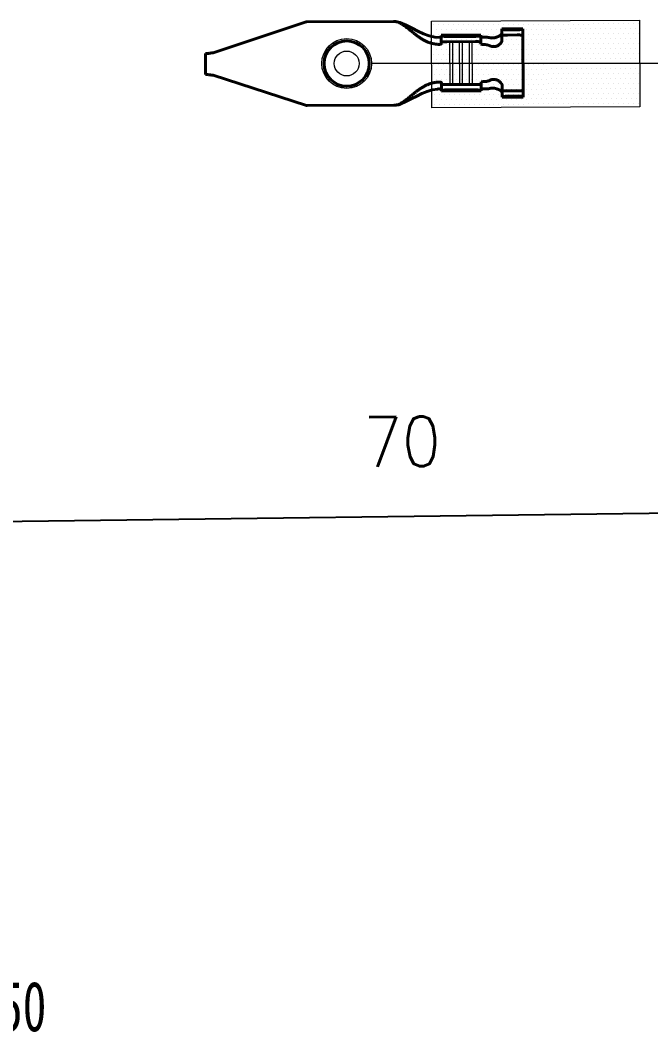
# Model space of a CAD drawing. Header units: inches. Extents: x 47316 to 59086, y 3141 to 11743.
# Drawn here: x 52891.8 to 52955, y 9667.2 to 9769.1 of the extents above; entities that cross this region are included whole.
import ezdxf

# ---------------------------------------------------------------- set-up
doc = ezdxf.new("R2010")
doc.units = ezdxf.units.IN
doc.header["$MEASUREMENT"] = 0
doc.layers.add('标注线', color=3, linetype='Continuous', lineweight=20)
doc.layers.add('轮廓线', color=7, linetype='Continuous', lineweight=40)
doc.styles.add('MtX_FangSong_GB2312', font='')
doc.styles.get("Standard").update_dxf_attribs({"font": ''})
doc.styles.get('MtX_FangSong_GB2312').set_extended_font_data('FangSong_GB2312')
doc.styles.get('Standard').set_extended_font_data('SimSun')
doc.linetypes.add('_VH_FELT_TAPE', pattern='A,0.4,-0.7,["FELT",Standard,S=0.3,R=0,X=-0.5,Y=-0.15],-0.7', length=1.8)

# ---------------------------------------------------------------- blocks, each defined once
blk = doc.blocks.new('YNDP')
at = {"layer": '标注线', "color": 0}
for p, q in [((-2.1, 7.31), (2.1, 7.31)), ((-2.1, 7.31), (-2.1, 7.03)), ((2.1, 7.31), (2.1, 7.03)), ((-2.1, 7.03), (2.1, 7.03)), ((-2.1, 6.34), (2.1, 6.34)), ((-2.1, 6.06), (-2.1, 6.34)), ((2.1, 6.06), (2.1, 6.34)), ((-2.1, 6.06), (2.1, 6.06)), ((-2.1, 5.36), (2.1, 5.36)), ((-2.1, 5.08), (-2.1, 5.36)), ((2.1, 5.08), (2.1, 5.36)), ((-2.1, 5.08), (2.1, 5.08))]:
    blk.add_line(p, q, dxfattribs=at)
at = {"layer": '轮廓线', "color": 0, "linetype": 'Continuous'}
for p, q in [((-1.05, 31.85), (1.05, 31.85)), ((-1.05, 31.85), (-1.05, 31.62)), ((1.05, 31.85), (1.05, 31.62)), ((-1.12, 31.08), (-4.19, 21.73)), ((1.12, 31.08), (4.19, 21.73)), ((-4.2, 21.67), (-4.2, 12.86)), ((4.2, 21.67), (4.2, 12.86)), ((-2.8, 4.2), (-2.8, 8.19)), ((-1.93, 8.19), (-2.79, 8.19)), ((-2.59, 8.23), (-2.59, 8.19)), ((1.93, 8.19), (2.79, 8.19)), ((2.61, 8.81), (2.59, 8.3)), ((2.8, 4.2), (2.8, 8.19)), ((-2.68, 4.76), (-2.68, 7.63)), ((-2.15, 7.63), (-2.15, 4.76)), ((2.15, 7.63), (2.15, 4.76)), ((2.68, 4.76), (2.68, 7.63)), ((-1.88, 4.2), (-2.79, 4.2)), ((1.88, 4.2), (2.79, 4.2)), ((-3.42, 2.1), (-3.42, 0)), ((-2.21, 2.1), (-3.42, 2.1)), ((2.21, 2.1), (3.42, 2.1)), ((3.42, 2.1), (3.42, 0)), ((-3.33, 1.54), (-3.33, 0.56)), ((-2.8, 0.56), (-2.8, 1.54)), ((2.8, 0.56), (2.8, 1.54)), ((3.33, 1.54), (3.33, 0.56)), ((3.42, 0), (-3.42, 0))]:
    blk.add_line(p, q, dxfattribs=at)
for points in [[(-4.1, 12.34), (-3.84, 11.76), (-3.57, 11.21), (-3.29, 10.67), (-3.04, 10.15), (-2.83, 9.63), (-2.67, 9.1), (-2.59, 8.55)], [(4.1, 12.34), (3.82, 11.71), (3.52, 11.11), (3.22, 10.53), (2.96, 9.97), (2.75, 9.39), (2.61, 8.81)], [(2.59, 8.3), (2.6, 8.23), (2.62, 8.19)]]:
    blk.add_lwpolyline(points, dxfattribs=at)
blk.add_circle((0, 17.68), 2.27, dxfattribs=at)
for centre, radius, start, end in [((-3.99, 21.67), 0.21, 161.8436, 180), ((3.99, 21.67), 0.21, 0, 18.1564), ((-2.73, 12.98), 1.47, 179.9769, 194.856), ((-2.78, 12.86), 1.42, 179.9988, 190.6859), ((-2.82, 12.86), 1.38, 190.6602, 202.0987), ((-2.83, 12.95), 1.37, 194.867, 203.4682), ((-2.88, 12.93), 1.32, 203.5201, 211.9337), ((2.88, 12.93), 1.31, 328.0524, 336.542), ((2.84, 12.95), 1.36, 336.545, 345.167), ((2.82, 12.86), 1.38, 337.9012, 349.3399), ((2.73, 12.98), 1.47, 345.1441, 0.0231), ((2.78, 12.86), 1.42, 349.3141, 0.0012)]:
    blk.add_arc(centre, radius, start, end, dxfattribs=at)
for centre, ratio, start_param, end_param in [((-2.79, 7.63), 0.19732, -4.712389, -3.141593), ((2.79, 7.63), 0.19732, -3.141593, -1.570796), ((-2.79, 4.76), 0.19732, 0, 1.570796), ((2.79, 4.76), 0.19732, -1.570796, 0), ((-3.4, 1.54), 0.133102, -4.712389, -3.141593), ((3.4, 1.54), 0.133102, -3.141593, -1.570796), ((-3.4, 0.56), 0.133102, 0, 1.570796), ((3.4, 0.56), 0.133102, -1.570796, 0)]:
    blk.add_ellipse(centre, major_axis=(0, -0.56), ratio=ratio, start_param=start_param, end_param=end_param, dxfattribs=at)
for points, knots in [([(-1.12, 31.08), (-1.12, 31.13), (-1.11, 31.23), (-1.09, 31.37), (-1.07, 31.5), (-1.06, 31.59), (-1.05, 31.62)], [0, 0, 0, 0, 0.275349, 0.54044, 0.785059, 1, 1, 1, 1]), ([(1.12, 31.08), (1.12, 31.13), (1.11, 31.23), (1.09, 31.37), (1.07, 31.5), (1.06, 31.59), (1.05, 31.62)], [0, 0, 0, 0, 0.275349, 0.54044, 0.785059, 1, 1, 1, 1]), ([(-3.99, 12.24), (-3.96, 12.18), (-3.88, 12.06), (-3.76, 11.88), (-3.63, 11.71), (-3.49, 11.53), (-3.38, 11.38), (-3.28, 11.26), (-3.18, 11.13), (-3.08, 11.01), (-2.97, 10.88), (-2.89, 10.77), (-2.81, 10.67), (-2.71, 10.53), (-2.6, 10.38), (-2.5, 10.23), (-2.42, 10.11), (-2.35, 9.98), (-2.28, 9.85), (-2.21, 9.72), (-2.13, 9.54), (-2.06, 9.35), (-2, 9.15), (-1.96, 9), (-1.93, 8.85), (-1.92, 8.75), (-1.91, 8.7)], [0, 0, 0, 0, 0.050147, 0.101268, 0.15366, 0.207551, 0.263037, 0.291397, 0.320187, 0.379163, 0.409405, 0.44019, 0.471533, 0.503437, 0.568955, 0.6026, 0.636828, 0.671601, 0.70688, 0.742606, 0.778723, 0.851854, 0.888752, 0.925778, 0.962868, 1, 1, 1, 1]), ([(3.99, 12.24), (3.96, 12.18), (3.88, 12.06), (3.76, 11.88), (3.63, 11.71), (3.49, 11.53), (3.38, 11.38), (3.28, 11.26), (3.18, 11.13), (3.08, 11.01), (2.97, 10.88), (2.89, 10.77), (2.81, 10.67), (2.71, 10.53), (2.6, 10.38), (2.5, 10.23), (2.42, 10.11), (2.35, 9.98), (2.28, 9.85), (2.21, 9.72), (2.13, 9.54), (2.06, 9.35), (2, 9.15), (1.96, 9), (1.93, 8.85), (1.92, 8.75), (1.91, 8.7)], [0, 0, 0, 0, 0.050147, 0.101268, 0.15366, 0.207551, 0.263037, 0.291397, 0.320187, 0.379163, 0.409405, 0.44019, 0.471533, 0.503437, 0.568955, 0.6026, 0.636828, 0.671601, 0.70688, 0.742606, 0.778723, 0.851854, 0.888752, 0.925778, 0.962868, 1, 1, 1, 1]), ([(-2.59, 8.23), (-2.59, 8.23), (-2.59, 8.25), (-2.59, 8.28), (-2.59, 8.31), (-2.59, 8.35), (-2.58, 8.39), (-2.58, 8.46), (-2.58, 8.51), (-2.59, 8.55)], [0, 0, 0, 0, 0.070978, 0.159185, 0.264069, 0.384693, 0.519957, 0.668708, 1, 1, 1, 1]), ([(-2.58, 8.19), (-2.58, 8.19), (-2.58, 8.19), (-2.58, 8.19), (-2.59, 8.2), (-2.59, 8.2), (-2.59, 8.2), (-2.59, 8.21), (-2.59, 8.22), (-2.59, 8.22), (-2.59, 8.23)], [0, 0, 0, 0, 0.063583, 0.13143, 0.214486, 0.319093, 0.448523, 0.604543, 0.788198, 1, 1, 1, 1]), ([(-2.11, 8.19), (-2.11, 8.19), (-2.11, 8.19), (-2.11, 8.19), (-2.12, 8.18), (-2.12, 8.18), (-2.12, 8.17), (-2.12, 8.17), (-2.13, 8.16), (-2.13, 8.14), (-2.13, 8.12), (-2.14, 8.09), (-2.14, 8.06), (-2.14, 8.01), (-2.15, 7.94), (-2.15, 7.84), (-2.15, 7.74), (-2.15, 7.67), (-2.15, 7.63)], [0, 0, 0, 0, 0.004027, 0.009289, 0.016377, 0.025518, 0.036801, 0.050263, 0.065914, 0.083752, 0.125893, 0.176287, 0.234438, 0.299837, 0.450022, 0.621303, 0.807366, 1, 1, 1, 1]), ([(-1.89, 8.33), (-1.89, 8.32), (-1.9, 8.3), (-1.9, 8.27), (-1.9, 8.25), (-1.91, 8.23), (-1.91, 8.22), (-1.91, 8.21), (-1.92, 8.2), (-1.92, 8.2), (-1.92, 8.2), (-1.92, 8.19), (-1.92, 8.19), (-1.93, 8.19), (-1.93, 8.19)], [0, 0, 0, 0, 0.218442, 0.41158, 0.578176, 0.717068, 0.77583, 0.827442, 0.871971, 0.909537, 0.940372, 0.964928, 0.984146, 1, 1, 1, 1]), ([(-1.91, 8.7), (-1.91, 8.66), (-1.9, 8.6), (-1.89, 8.5), (-1.89, 8.42), (-1.89, 8.37), (-1.89, 8.34), (-1.89, 8.33)], [0, 0, 0, 0, 0.28921, 0.557756, 0.797041, 0.903477, 1, 1, 1, 1]), ([(1.89, 8.33), (1.89, 8.34), (1.89, 8.37), (1.89, 8.42), (1.89, 8.5), (1.9, 8.6), (1.91, 8.66), (1.91, 8.7)], [0, 0, 0, 0, 0.09654, 0.20301, 0.442326, 0.710821, 1, 1, 1, 1]), ([(1.93, 8.19), (1.93, 8.19), (1.92, 8.19), (1.92, 8.19), (1.92, 8.2), (1.92, 8.2), (1.92, 8.2), (1.91, 8.21), (1.91, 8.22), (1.91, 8.23), (1.9, 8.25), (1.9, 8.27), (1.9, 8.3), (1.89, 8.32), (1.89, 8.33)], [0, 0, 0, 0, 0.015854, 0.035072, 0.059628, 0.090464, 0.128031, 0.17256, 0.224172, 0.282933, 0.421824, 0.58842, 0.781558, 1, 1, 1, 1]), ([(2.15, 7.63), (2.15, 7.67), (2.15, 7.74), (2.15, 7.84), (2.15, 7.94), (2.14, 8.01), (2.14, 8.06), (2.14, 8.09), (2.13, 8.12), (2.13, 8.14), (2.13, 8.16), (2.12, 8.17), (2.12, 8.17), (2.12, 8.18), (2.12, 8.18), (2.11, 8.19), (2.11, 8.19), (2.11, 8.19), (2.11, 8.19)], [0, 0, 0, 0, 0.192634, 0.378697, 0.549978, 0.700163, 0.765562, 0.823713, 0.874107, 0.916248, 0.934086, 0.949737, 0.963199, 0.974482, 0.983623, 0.990711, 0.995973, 1, 1, 1, 1]), ([(-2.56, 3.36), (-2.57, 3.43), (-2.58, 3.53), (-2.58, 3.66), (-2.58, 3.77), (-2.58, 3.87), (-2.58, 3.98), (-2.58, 4.09), (-2.58, 4.16), (-2.58, 4.2)], [0, 0, 0, 0, 0.240029, 0.362533, 0.486637, 0.612415, 0.739889, 0.869056, 1, 1, 1, 1]), ([(-2.15, 4.76), (-2.15, 4.72), (-2.15, 4.65), (-2.15, 4.55), (-2.15, 4.45), (-2.14, 4.38), (-2.14, 4.33), (-2.14, 4.3), (-2.13, 4.27), (-2.13, 4.25), (-2.13, 4.23), (-2.12, 4.22), (-2.12, 4.22), (-2.12, 4.21), (-2.12, 4.21), (-2.11, 4.2), (-2.11, 4.2), (-2.11, 4.2), (-2.11, 4.2)], [0, 0, 0, 0, 0.192634, 0.378697, 0.549978, 0.700163, 0.765562, 0.823713, 0.874107, 0.916248, 0.934086, 0.949737, 0.963199, 0.974482, 0.983623, 0.990711, 0.995973, 1, 1, 1, 1]), ([(-1.88, 4.2), (-1.88, 4.13), (-1.87, 4.02), (-1.86, 3.87), (-1.85, 3.73), (-1.83, 3.59), (-1.79, 3.46), (-1.77, 3.39), (-1.75, 3.36)], [0, 0, 0, 0, 0.260021, 0.387215, 0.512609, 0.758429, 0.879572, 1, 1, 1, 1]), ([(1.75, 3.36), (1.77, 3.39), (1.79, 3.46), (1.83, 3.59), (1.85, 3.73), (1.86, 3.87), (1.87, 4.02), (1.88, 4.13), (1.88, 4.2)], [0, 0, 0, 0, 0.120428, 0.241571, 0.48739, 0.612785, 0.739979, 1, 1, 1, 1]), ([(2.11, 4.2), (2.11, 4.2), (2.11, 4.2), (2.11, 4.2), (2.12, 4.21), (2.12, 4.21), (2.12, 4.22), (2.12, 4.22), (2.13, 4.23), (2.13, 4.25), (2.13, 4.27), (2.14, 4.3), (2.14, 4.33), (2.14, 4.38), (2.15, 4.45), (2.15, 4.55), (2.15, 4.65), (2.15, 4.72), (2.15, 4.76)], [0, 0, 0, 0, 0.004027, 0.009289, 0.016377, 0.025518, 0.036801, 0.050263, 0.065914, 0.083752, 0.125893, 0.176287, 0.234438, 0.299837, 0.450022, 0.621303, 0.807366, 1, 1, 1, 1]), ([(2.58, 4.2), (2.58, 4.16), (2.58, 4.09), (2.58, 3.98), (2.58, 3.87), (2.58, 3.77), (2.58, 3.66), (2.58, 3.53), (2.57, 3.43), (2.56, 3.36)], [0, 0, 0, 0, 0.130944, 0.260111, 0.387585, 0.513363, 0.637467, 0.759971, 1, 1, 1, 1]), ([(-2.89, 2.13), (-2.87, 2.14), (-2.85, 2.17), (-2.8, 2.21), (-2.76, 2.26), (-2.72, 2.33), (-2.68, 2.4), (-2.64, 2.48), (-2.61, 2.56), (-2.56, 2.69), (-2.53, 2.85), (-2.51, 3.01), (-2.51, 3.13), (-2.52, 3.22), (-2.54, 3.29), (-2.55, 3.34), (-2.56, 3.36)], [0, 0, 0, 0, 0.038866, 0.08397, 0.135113, 0.191855, 0.253649, 0.319879, 0.389842, 0.462725, 0.612921, 0.759984, 0.828629, 0.892177, 0.949572, 1, 1, 1, 1]), ([(-1.75, 3.36), (-1.74, 3.34), (-1.71, 3.28), (-1.68, 3.19), (-1.65, 3.09), (-1.64, 3), (-1.64, 2.93), (-1.64, 2.87), (-1.65, 2.81), (-1.66, 2.73), (-1.69, 2.64), (-1.73, 2.53), (-1.79, 2.44), (-1.85, 2.36), (-1.91, 2.28), (-1.98, 2.22), (-2.03, 2.18), (-2.07, 2.15), (-2.1, 2.13), (-2.13, 2.12), (-2.17, 2.1), (-2.2, 2.1), (-2.21, 2.1)], [0, 0, 0, 0, 0.055022, 0.116995, 0.185083, 0.258201, 0.296181, 0.334778, 0.373698, 0.412652, 0.489659, 0.564292, 0.635623, 0.703071, 0.76613, 0.824277, 0.876958, 0.901113, 0.923761, 0.944907, 0.964596, 1, 1, 1, 1]), ([(2.21, 2.1), (2.2, 2.1), (2.17, 2.1), (2.13, 2.12), (2.1, 2.13), (2.07, 2.15), (2.03, 2.18), (1.98, 2.22), (1.91, 2.28), (1.85, 2.36), (1.79, 2.44), (1.73, 2.53), (1.69, 2.64), (1.65, 2.75), (1.64, 2.87), (1.64, 2.98), (1.65, 3.09), (1.68, 3.19), (1.71, 3.28), (1.74, 3.34), (1.75, 3.36)], [0, 0, 0, 0, 0.035416, 0.055113, 0.076262, 0.09891, 0.123064, 0.175742, 0.233887, 0.296955, 0.364416, 0.435763, 0.510406, 0.587414, 0.665244, 0.741782, 0.814902, 0.882994, 0.944969, 1, 1, 1, 1]), ([(2.56, 3.36), (2.55, 3.34), (2.54, 3.3), (2.53, 3.23), (2.52, 3.16), (2.51, 3.05), (2.52, 2.9), (2.55, 2.73), (2.6, 2.59), (2.64, 2.48), (2.68, 2.41), (2.71, 2.34), (2.75, 2.28), (2.79, 2.23), (2.81, 2.2), (2.83, 2.19)], [0, 0, 0, 0, 0.048288, 0.102718, 0.16266, 0.227338, 0.366788, 0.511961, 0.653827, 0.721303, 0.78555, 0.846014, 0.902199, 0.953655, 1, 1, 1, 1]), ([(-2.97, 2.1), (-2.96, 2.1), (-2.95, 2.1), (-2.93, 2.11), (-2.91, 2.12), (-2.9, 2.13), (-2.89, 2.13)], [0, 0, 0, 0, 0.217658, 0.453857, 0.713604, 1, 1, 1, 1]), ([(-2.74, 2.1), (-2.74, 2.1), (-2.74, 2.1), (-2.75, 2.1), (-2.75, 2.09), (-2.75, 2.09), (-2.76, 2.08), (-2.76, 2.08), (-2.76, 2.07), (-2.77, 2.05), (-2.77, 2.03), (-2.78, 2), (-2.78, 1.97), (-2.79, 1.93), (-2.79, 1.89), (-2.8, 1.83), (-2.8, 1.75), (-2.8, 1.65), (-2.8, 1.58), (-2.8, 1.54)], [0, 0, 0, 0, 0.005642, 0.012205, 0.020275, 0.030156, 0.042002, 0.05589, 0.071859, 0.089925, 0.132301, 0.1827, 0.240671, 0.305736, 0.377363, 0.454882, 0.624746, 0.809143, 1, 1, 1, 1]), ([(2.8, 1.54), (2.8, 1.58), (2.8, 1.65), (2.8, 1.75), (2.8, 1.83), (2.79, 1.89), (2.79, 1.93), (2.78, 1.97), (2.78, 2), (2.77, 2.03), (2.77, 2.05), (2.76, 2.07), (2.76, 2.08), (2.76, 2.08), (2.75, 2.09), (2.75, 2.09), (2.75, 2.1), (2.74, 2.1), (2.74, 2.1), (2.74, 2.1)], [0, 0, 0, 0, 0.190857, 0.375254, 0.545118, 0.622637, 0.694264, 0.759329, 0.8173, 0.867699, 0.910075, 0.928141, 0.94411, 0.957998, 0.969844, 0.979725, 0.987795, 0.994358, 1, 1, 1, 1]), ([(2.83, 2.19), (2.84, 2.17), (2.86, 2.15), (2.89, 2.13), (2.9, 2.12)], [0, 0, 0, 0, 0.537008, 1, 1, 1, 1]), ([(2.9, 2.12), (2.91, 2.12), (2.92, 2.11), (2.94, 2.1), (2.96, 2.1), (2.97, 2.1)], [0, 0, 0, 0, 0.280397, 0.659814, 1, 1, 1, 1]), ([(-2.8, 0.56), (-2.8, 0.52), (-2.8, 0.45), (-2.8, 0.35), (-2.8, 0.27), (-2.79, 0.21), (-2.79, 0.17), (-2.78, 0.13), (-2.78, 0.1), (-2.77, 0.07), (-2.77, 0.05), (-2.76, 0.03), (-2.76, 0.02), (-2.76, 0.02), (-2.75, 0.01), (-2.75, 0.01), (-2.75, 0), (-2.74, 0), (-2.74, 0), (-2.74, 0)], [0, 0, 0, 0, 0.190857, 0.375254, 0.545118, 0.622637, 0.694264, 0.759329, 0.8173, 0.867699, 0.910075, 0.928141, 0.94411, 0.957998, 0.969844, 0.979725, 0.987795, 0.994358, 1, 1, 1, 1]), ([(2.74, 0), (2.74, 0), (2.74, 0), (2.75, 0), (2.75, 0.01), (2.75, 0.01), (2.76, 0.02), (2.76, 0.02), (2.76, 0.03), (2.77, 0.05), (2.77, 0.07), (2.78, 0.1), (2.78, 0.13), (2.79, 0.17), (2.79, 0.21), (2.8, 0.27), (2.8, 0.35), (2.8, 0.45), (2.8, 0.52), (2.8, 0.56)], [0, 0, 0, 0, 0.005642, 0.012205, 0.020275, 0.030156, 0.042002, 0.05589, 0.071859, 0.089925, 0.132301, 0.1827, 0.240671, 0.305736, 0.377363, 0.454882, 0.624746, 0.809143, 1, 1, 1, 1])]:
    blk.add_open_spline(points, degree=3, knots=knots, dxfattribs=at)

msp = doc.modelspace()

# ---------------------------------------------------------------- linework, layer by layer
at = {"color": 0, "lineweight": 15}
for p, q in [((52933.04, 9769.03), (52953.89, 9769.13)), ((52933.08, 9760.34), (52933.04, 9769.03)), ((52933.26, 9768.69), (52933.26, 9768.69)), ((52933.76, 9768.69), (52933.76, 9768.69)), ((52934.26, 9768.7), (52934.26, 9768.7)), ((52934.76, 9768.7), (52934.76, 9768.7)), ((52935.26, 9768.7), (52935.26, 9768.7)), ((52935.76, 9768.7), (52935.76, 9768.7)), ((52936.26, 9768.7), (52936.26, 9768.7)), ((52936.76, 9768.71), (52936.76, 9768.71)), ((52937.26, 9768.71), (52937.26, 9768.71)), ((52937.76, 9768.71), (52937.76, 9768.71)), ((52938.26, 9768.71), (52938.26, 9768.71)), ((52938.76, 9768.72), (52938.76, 9768.72)), ((52939.26, 9768.72), (52939.26, 9768.72)), ((52939.76, 9768.72), (52939.76, 9768.72)), ((52940.26, 9768.72), (52940.26, 9768.72)), ((52940.76, 9768.73), (52940.76, 9768.73)), ((52941.26, 9768.73), (52941.26, 9768.73)), ((52941.76, 9768.73), (52941.76, 9768.73)), ((52942.26, 9768.73), (52942.26, 9768.73)), ((52942.76, 9768.74), (52942.76, 9768.74)), ((52943.26, 9768.74), (52943.26, 9768.74)), ((52943.76, 9768.74), (52943.76, 9768.74)), ((52944.26, 9768.74), (52944.26, 9768.74)), ((52944.76, 9768.75), (52944.76, 9768.75)), ((52945.26, 9768.75), (52945.26, 9768.75)), ((52945.76, 9768.75), (52945.76, 9768.75)), ((52946.26, 9768.75), (52946.26, 9768.75)), ((52946.76, 9768.76), (52946.76, 9768.76)), ((52947.26, 9768.76), (52947.26, 9768.76)), ((52947.76, 9768.76), (52947.76, 9768.76)), ((52948.26, 9768.76), (52948.26, 9768.76)), ((52948.76, 9768.76), (52948.76, 9768.76)), ((52949.26, 9768.77), (52949.26, 9768.77)), ((52949.76, 9768.77), (52949.76, 9768.77)), ((52950.26, 9768.77), (52950.26, 9768.77)), ((52950.76, 9768.77), (52950.76, 9768.77)), ((52951.26, 9768.78), (52951.26, 9768.78)), ((52951.76, 9768.78), (52951.76, 9768.78)), ((52952.26, 9768.78), (52952.26, 9768.78)), ((52952.76, 9768.78), (52952.76, 9768.78)), ((52953.26, 9768.79), (52953.26, 9768.79)), ((52953.76, 9768.79), (52953.76, 9768.79)), ((52953.89, 9769.13), (52953.93, 9760.44)), ((52933.27, 9767.69), (52933.27, 9767.69)), ((52933.52, 9768.19), (52933.52, 9768.19)), ((52933.77, 9767.69), (52933.77, 9767.69)), ((52934.02, 9768.19), (52934.02, 9768.19)), ((52934.27, 9767.7), (52934.27, 9767.7)), ((52934.52, 9768.2), (52934.52, 9768.2)), ((52934.77, 9767.7), (52934.77, 9767.7)), ((52935.02, 9768.2), (52935.02, 9768.2)), ((52935.27, 9767.7), (52935.27, 9767.7)), ((52935.52, 9768.2), (52935.52, 9768.2)), ((52935.77, 9767.7), (52935.77, 9767.7)), ((52936.02, 9768.2), (52936.02, 9768.2)), ((52936.27, 9767.7), (52936.27, 9767.7)), ((52936.52, 9768.21), (52936.52, 9768.21)), ((52936.77, 9767.71), (52936.77, 9767.71)), ((52937.02, 9768.21), (52937.02, 9768.21)), ((52937.27, 9767.71), (52937.27, 9767.71)), ((52937.52, 9768.21), (52937.52, 9768.21)), ((52937.77, 9767.71), (52937.77, 9767.71)), ((52938.02, 9768.21), (52938.02, 9768.21)), ((52938.27, 9767.71), (52938.27, 9767.71)), ((52938.52, 9768.22), (52938.52, 9768.22)), ((52938.77, 9767.72), (52938.77, 9767.72)), ((52939.02, 9768.22), (52939.02, 9768.22)), ((52939.27, 9767.72), (52939.27, 9767.72)), ((52939.52, 9768.22), (52939.52, 9768.22)), ((52939.77, 9767.72), (52939.77, 9767.72)), ((52940.02, 9768.22), (52940.02, 9768.22)), ((52940.27, 9767.72), (52940.27, 9767.72)), ((52940.52, 9768.23), (52940.52, 9768.23)), ((52940.77, 9767.73), (52940.77, 9767.73)), ((52941.02, 9768.23), (52941.02, 9768.23)), ((52941.27, 9767.73), (52941.27, 9767.73)), ((52941.52, 9768.23), (52941.52, 9768.23)), ((52941.77, 9767.73), (52941.77, 9767.73)), ((52942.02, 9768.23), (52942.02, 9768.23)), ((52942.27, 9767.73), (52942.27, 9767.73)), ((52942.52, 9768.23), (52942.52, 9768.23)), ((52942.77, 9767.74), (52942.77, 9767.74)), ((52943.02, 9768.24), (52943.02, 9768.24)), ((52943.27, 9767.74), (52943.27, 9767.74)), ((52943.52, 9768.24), (52943.52, 9768.24)), ((52943.77, 9767.74), (52943.77, 9767.74)), ((52944.02, 9768.24), (52944.02, 9768.24)), ((52944.27, 9767.74), (52944.27, 9767.74)), ((52944.52, 9768.24), (52944.52, 9768.24)), ((52944.77, 9767.75), (52944.77, 9767.75)), ((52945.02, 9768.25), (52945.02, 9768.25)), ((52945.27, 9767.75), (52945.27, 9767.75)), ((52945.52, 9768.25), (52945.52, 9768.25)), ((52945.77, 9767.75), (52945.77, 9767.75)), ((52946.02, 9768.25), (52946.02, 9768.25)), ((52946.27, 9767.75), (52946.27, 9767.75)), ((52946.52, 9768.25), (52946.52, 9768.25)), ((52946.77, 9767.76), (52946.77, 9767.76)), ((52947.02, 9768.26), (52947.02, 9768.26)), ((52947.27, 9767.76), (52947.27, 9767.76)), ((52947.52, 9768.26), (52947.52, 9768.26)), ((52947.77, 9767.76), (52947.77, 9767.76)), ((52948.02, 9768.26), (52948.02, 9768.26)), ((52948.27, 9767.76), (52948.27, 9767.76)), ((52948.52, 9768.26), (52948.52, 9768.26)), ((52948.77, 9767.76), (52948.77, 9767.76)), ((52949.02, 9768.27), (52949.02, 9768.27)), ((52949.27, 9767.77), (52949.27, 9767.77)), ((52949.52, 9768.27), (52949.52, 9768.27)), ((52949.77, 9767.77), (52949.77, 9767.77)), ((52950.02, 9768.27), (52950.02, 9768.27)), ((52950.27, 9767.77), (52950.27, 9767.77)), ((52950.52, 9768.27), (52950.52, 9768.27)), ((52950.77, 9767.77), (52950.77, 9767.77)), ((52951.02, 9768.28), (52951.02, 9768.28)), ((52951.27, 9767.78), (52951.27, 9767.78)), ((52951.52, 9768.28), (52951.52, 9768.28)), ((52951.77, 9767.78), (52951.77, 9767.78)), ((52952.02, 9768.28), (52952.02, 9768.28)), ((52952.27, 9767.78), (52952.27, 9767.78)), ((52952.52, 9768.28), (52952.52, 9768.28)), ((52952.77, 9767.78), (52952.77, 9767.78)), ((52953.02, 9768.28), (52953.02, 9768.28)), ((52953.27, 9767.79), (52953.27, 9767.79)), ((52953.52, 9768.29), (52953.52, 9768.29)), ((52953.77, 9767.79), (52953.77, 9767.79)), ((52933.27, 9766.69), (52933.27, 9766.69)), ((52933.52, 9767.19), (52933.52, 9767.19)), ((52933.77, 9766.69), (52933.77, 9766.69)), ((52934.02, 9767.19), (52934.02, 9767.19)), ((52934.27, 9766.7), (52934.27, 9766.7)), ((52934.52, 9767.2), (52934.52, 9767.2)), ((52934.77, 9766.7), (52934.77, 9766.7)), ((52935.02, 9767.2), (52935.02, 9767.2)), ((52935.27, 9766.7), (52935.27, 9766.7)), ((52935.52, 9767.2), (52935.52, 9767.2)), ((52935.77, 9766.7), (52935.77, 9766.7)), ((52936.02, 9767.2), (52936.02, 9767.2)), ((52936.27, 9766.7), (52936.27, 9766.7)), ((52936.52, 9767.21), (52936.52, 9767.21)), ((52936.77, 9766.71), (52936.77, 9766.71)), ((52937.02, 9767.21), (52937.02, 9767.21)), ((52937.27, 9766.71), (52937.27, 9766.71)), ((52937.52, 9767.21), (52937.52, 9767.21)), ((52937.77, 9766.71), (52937.77, 9766.71)), ((52938.02, 9767.21), (52938.02, 9767.21)), ((52938.27, 9766.71), (52938.27, 9766.71)), ((52938.52, 9767.22), (52938.52, 9767.22)), ((52938.77, 9766.72), (52938.77, 9766.72)), ((52939.02, 9767.22), (52939.02, 9767.22)), ((52939.27, 9766.72), (52939.27, 9766.72)), ((52939.52, 9767.22), (52939.52, 9767.22)), ((52939.77, 9766.72), (52939.77, 9766.72)), ((52940.02, 9767.22), (52940.02, 9767.22)), ((52940.27, 9766.72), (52940.27, 9766.72)), ((52940.52, 9767.23), (52940.52, 9767.23)), ((52940.77, 9766.73), (52940.77, 9766.73)), ((52941.02, 9767.23), (52941.02, 9767.23)), ((52941.27, 9766.73), (52941.27, 9766.73)), ((52941.52, 9767.23), (52941.52, 9767.23)), ((52941.77, 9766.73), (52941.77, 9766.73)), ((52942.02, 9767.23), (52942.02, 9767.23)), ((52942.27, 9766.73), (52942.27, 9766.73)), ((52942.52, 9767.23), (52942.52, 9767.23)), ((52942.77, 9766.74), (52942.77, 9766.74)), ((52943.02, 9767.24), (52943.02, 9767.24)), ((52943.27, 9766.74), (52943.27, 9766.74)), ((52943.52, 9767.24), (52943.52, 9767.24)), ((52943.77, 9766.74), (52943.77, 9766.74)), ((52944.02, 9767.24), (52944.02, 9767.24)), ((52944.27, 9766.74), (52944.27, 9766.74)), ((52944.52, 9767.24), (52944.52, 9767.24)), ((52944.77, 9766.75), (52944.77, 9766.75)), ((52945.02, 9767.25), (52945.02, 9767.25)), ((52945.27, 9766.75), (52945.27, 9766.75)), ((52945.52, 9767.25), (52945.52, 9767.25)), ((52945.77, 9766.75), (52945.77, 9766.75)), ((52946.02, 9767.25), (52946.02, 9767.25)), ((52946.27, 9766.75), (52946.27, 9766.75)), ((52946.52, 9767.25), (52946.52, 9767.25)), ((52946.77, 9766.76), (52946.77, 9766.76)), ((52947.02, 9767.26), (52947.02, 9767.26)), ((52947.27, 9766.76), (52947.27, 9766.76)), ((52947.52, 9767.26), (52947.52, 9767.26)), ((52947.77, 9766.76), (52947.77, 9766.76)), ((52948.02, 9767.26), (52948.02, 9767.26)), ((52948.27, 9766.76), (52948.27, 9766.76)), ((52948.52, 9767.26), (52948.52, 9767.26)), ((52948.77, 9766.76), (52948.77, 9766.76)), ((52949.02, 9767.27), (52949.02, 9767.27)), ((52949.27, 9766.77), (52949.27, 9766.77)), ((52949.52, 9767.27), (52949.52, 9767.27)), ((52949.77, 9766.77), (52949.77, 9766.77)), ((52950.02, 9767.27), (52950.02, 9767.27)), ((52950.27, 9766.77), (52950.27, 9766.77)), ((52950.52, 9767.27), (52950.52, 9767.27)), ((52950.77, 9766.77), (52950.77, 9766.77)), ((52951.02, 9767.28), (52951.02, 9767.28)), ((52951.27, 9766.78), (52951.27, 9766.78)), ((52951.52, 9767.28), (52951.52, 9767.28)), ((52951.77, 9766.78), (52951.77, 9766.78)), ((52952.02, 9767.28), (52952.02, 9767.28)), ((52952.27, 9766.78), (52952.27, 9766.78)), ((52952.52, 9767.28), (52952.52, 9767.28)), ((52952.77, 9766.78), (52952.77, 9766.78)), ((52953.02, 9767.28), (52953.02, 9767.28)), ((52953.27, 9766.79), (52953.27, 9766.79)), ((52953.52, 9767.29), (52953.52, 9767.29)), ((52953.77, 9766.79), (52953.77, 9766.79)), ((52933.28, 9765.69), (52933.28, 9765.69)), ((52933.53, 9766.19), (52933.53, 9766.19)), ((52933.78, 9765.69), (52933.78, 9765.69)), ((52934.03, 9766.19), (52934.03, 9766.19)), ((52934.28, 9765.7), (52934.28, 9765.7)), ((52934.53, 9766.2), (52934.53, 9766.2)), ((52934.78, 9765.7), (52934.78, 9765.7)), ((52935.03, 9766.2), (52935.03, 9766.2)), ((52935.28, 9765.7), (52935.28, 9765.7)), ((52935.53, 9766.2), (52935.53, 9766.2)), ((52935.78, 9765.7), (52935.78, 9765.7)), ((52936.03, 9766.2), (52936.03, 9766.2)), ((52936.28, 9765.7), (52936.28, 9765.7)), ((52936.53, 9766.21), (52936.53, 9766.21)), ((52936.78, 9765.71), (52936.78, 9765.71)), ((52937.03, 9766.21), (52937.03, 9766.21)), ((52937.28, 9765.71), (52937.28, 9765.71)), ((52937.53, 9766.21), (52937.53, 9766.21)), ((52937.78, 9765.71), (52937.78, 9765.71)), ((52938.03, 9766.21), (52938.03, 9766.21)), ((52938.28, 9765.71), (52938.28, 9765.71)), ((52938.53, 9766.22), (52938.53, 9766.22)), ((52938.78, 9765.72), (52938.78, 9765.72)), ((52939.03, 9766.22), (52939.03, 9766.22)), ((52939.28, 9765.72), (52939.28, 9765.72)), ((52939.53, 9766.22), (52939.53, 9766.22)), ((52939.78, 9765.72), (52939.78, 9765.72)), ((52940.03, 9766.22), (52940.03, 9766.22)), ((52940.28, 9765.72), (52940.28, 9765.72)), ((52940.53, 9766.23), (52940.53, 9766.23)), ((52940.78, 9765.73), (52940.78, 9765.73)), ((52941.03, 9766.23), (52941.03, 9766.23)), ((52941.28, 9765.73), (52941.28, 9765.73)), ((52941.53, 9766.23), (52941.53, 9766.23)), ((52941.78, 9765.73), (52941.78, 9765.73)), ((52942.03, 9766.23), (52942.03, 9766.23)), ((52942.28, 9765.73), (52942.28, 9765.73)), ((52942.53, 9766.23), (52942.53, 9766.23)), ((52942.78, 9765.74), (52942.78, 9765.74)), ((52943.03, 9766.24), (52943.03, 9766.24)), ((52943.28, 9765.74), (52943.28, 9765.74)), ((52943.53, 9766.24), (52943.53, 9766.24)), ((52943.78, 9765.74), (52943.78, 9765.74)), ((52944.03, 9766.24), (52944.03, 9766.24)), ((52944.28, 9765.74), (52944.28, 9765.74)), ((52944.53, 9766.24), (52944.53, 9766.24)), ((52944.78, 9765.75), (52944.78, 9765.75)), ((52945.03, 9766.25), (52945.03, 9766.25)), ((52945.28, 9765.75), (52945.28, 9765.75)), ((52945.53, 9766.25), (52945.53, 9766.25)), ((52945.78, 9765.75), (52945.78, 9765.75)), ((52946.03, 9766.25), (52946.03, 9766.25)), ((52946.28, 9765.75), (52946.28, 9765.75)), ((52946.53, 9766.25), (52946.53, 9766.25)), ((52946.78, 9765.76), (52946.78, 9765.76)), ((52947.03, 9766.26), (52947.03, 9766.26)), ((52947.28, 9765.76), (52947.28, 9765.76)), ((52947.53, 9766.26), (52947.53, 9766.26)), ((52947.78, 9765.76), (52947.78, 9765.76)), ((52948.03, 9766.26), (52948.03, 9766.26)), ((52948.28, 9765.76), (52948.28, 9765.76)), ((52948.53, 9766.26), (52948.53, 9766.26)), ((52948.78, 9765.76), (52948.78, 9765.76)), ((52949.03, 9766.27), (52949.03, 9766.27)), ((52949.28, 9765.77), (52949.28, 9765.77)), ((52949.53, 9766.27), (52949.53, 9766.27)), ((52949.78, 9765.77), (52949.78, 9765.77)), ((52950.03, 9766.27), (52950.03, 9766.27)), ((52950.28, 9765.77), (52950.28, 9765.77)), ((52950.53, 9766.27), (52950.53, 9766.27)), ((52950.78, 9765.77), (52950.78, 9765.77)), ((52951.03, 9766.28), (52951.03, 9766.28)), ((52951.28, 9765.78), (52951.28, 9765.78)), ((52951.53, 9766.28), (52951.53, 9766.28)), ((52951.78, 9765.78), (52951.78, 9765.78)), ((52952.03, 9766.28), (52952.03, 9766.28)), ((52952.28, 9765.78), (52952.28, 9765.78)), ((52952.53, 9766.28), (52952.53, 9766.28)), ((52952.78, 9765.78), (52952.78, 9765.78)), ((52953.03, 9766.28), (52953.03, 9766.28)), ((52953.28, 9765.79), (52953.28, 9765.79)), ((52953.53, 9766.29), (52953.53, 9766.29)), ((52953.78, 9765.79), (52953.78, 9765.79)), ((52933.28, 9764.69), (52933.28, 9764.69)), ((52933.53, 9765.19), (52933.53, 9765.19)), ((52933.78, 9764.69), (52933.78, 9764.69)), ((52934.03, 9765.19), (52934.03, 9765.19)), ((52934.28, 9764.7), (52934.28, 9764.7)), ((52934.53, 9765.2), (52934.53, 9765.2)), ((52934.78, 9764.7), (52934.78, 9764.7)), ((52935.03, 9765.2), (52935.03, 9765.2)), ((52935.28, 9764.7), (52935.28, 9764.7)), ((52935.53, 9765.2), (52935.53, 9765.2)), ((52935.78, 9764.7), (52935.78, 9764.7)), ((52936.03, 9765.2), (52936.03, 9765.2)), ((52936.28, 9764.7), (52936.28, 9764.7)), ((52936.53, 9765.21), (52936.53, 9765.21)), ((52936.78, 9764.71), (52936.78, 9764.71)), ((52937.03, 9765.21), (52937.03, 9765.21)), ((52937.28, 9764.71), (52937.28, 9764.71)), ((52937.53, 9765.21), (52937.53, 9765.21)), ((52937.78, 9764.71), (52937.78, 9764.71)), ((52938.03, 9765.21), (52938.03, 9765.21)), ((52938.28, 9764.71), (52938.28, 9764.71)), ((52938.53, 9765.22), (52938.53, 9765.22)), ((52938.78, 9764.72), (52938.78, 9764.72)), ((52939.03, 9765.22), (52939.03, 9765.22)), ((52939.28, 9764.72), (52939.28, 9764.72)), ((52939.53, 9765.22), (52939.53, 9765.22)), ((52939.78, 9764.72), (52939.78, 9764.72)), ((52940.03, 9765.22), (52940.03, 9765.22)), ((52940.28, 9764.72), (52940.28, 9764.72)), ((52940.53, 9765.23), (52940.53, 9765.23)), ((52940.78, 9764.73), (52940.78, 9764.73)), ((52941.03, 9765.23), (52941.03, 9765.23)), ((52941.28, 9764.73), (52941.28, 9764.73)), ((52941.53, 9765.23), (52941.53, 9765.23)), ((52941.78, 9764.73), (52941.78, 9764.73)), ((52942.03, 9765.23), (52942.03, 9765.23)), ((52942.28, 9764.73), (52942.28, 9764.73)), ((52942.53, 9765.23), (52942.53, 9765.23)), ((52942.78, 9764.74), (52942.78, 9764.74)), ((52943.03, 9765.24), (52943.03, 9765.24)), ((52943.28, 9764.74), (52943.28, 9764.74)), ((52943.53, 9765.24), (52943.53, 9765.24)), ((52943.78, 9764.74), (52943.78, 9764.74)), ((52944.03, 9765.24), (52944.03, 9765.24)), ((52944.28, 9764.74), (52944.28, 9764.74)), ((52944.53, 9765.24), (52944.53, 9765.24)), ((52944.78, 9764.75), (52944.78, 9764.75)), ((52945.03, 9765.25), (52945.03, 9765.25)), ((52945.28, 9764.75), (52945.28, 9764.75)), ((52945.53, 9765.25), (52945.53, 9765.25)), ((52945.78, 9764.75), (52945.78, 9764.75)), ((52946.03, 9765.25), (52946.03, 9765.25)), ((52946.28, 9764.75), (52946.28, 9764.75)), ((52946.53, 9765.25), (52946.53, 9765.25)), ((52946.78, 9764.76), (52946.78, 9764.76)), ((52947.03, 9765.26), (52947.03, 9765.26)), ((52947.28, 9764.76), (52947.28, 9764.76)), ((52947.53, 9765.26), (52947.53, 9765.26)), ((52947.78, 9764.76), (52947.78, 9764.76)), ((52948.03, 9765.26), (52948.03, 9765.26)), ((52948.28, 9764.76), (52948.28, 9764.76)), ((52948.53, 9765.26), (52948.53, 9765.26)), ((52948.78, 9764.76), (52948.78, 9764.76)), ((52949.03, 9765.27), (52949.03, 9765.27)), ((52949.28, 9764.77), (52949.28, 9764.77)), ((52949.53, 9765.27), (52949.53, 9765.27)), ((52949.78, 9764.77), (52949.78, 9764.77)), ((52950.03, 9765.27), (52950.03, 9765.27)), ((52950.28, 9764.77), (52950.28, 9764.77)), ((52950.53, 9765.27), (52950.53, 9765.27)), ((52950.78, 9764.77), (52950.78, 9764.77)), ((52951.03, 9765.28), (52951.03, 9765.28)), ((52951.28, 9764.78), (52951.28, 9764.78)), ((52951.53, 9765.28), (52951.53, 9765.28)), ((52951.78, 9764.78), (52951.78, 9764.78)), ((52952.03, 9765.28), (52952.03, 9765.28)), ((52952.28, 9764.78), (52952.28, 9764.78)), ((52952.53, 9765.28), (52952.53, 9765.28)), ((52952.78, 9764.78), (52952.78, 9764.78)), ((52953.03, 9765.28), (52953.03, 9765.28)), ((52953.28, 9764.79), (52953.28, 9764.79)), ((52953.53, 9765.29), (52953.53, 9765.29)), ((52953.78, 9764.79), (52953.78, 9764.79)), ((52933.29, 9763.69), (52933.29, 9763.69)), ((52933.54, 9764.19), (52933.54, 9764.19)), ((52933.79, 9763.69), (52933.79, 9763.69)), ((52934.04, 9764.19), (52934.04, 9764.19)), ((52934.29, 9763.7), (52934.29, 9763.7)), ((52934.54, 9764.2), (52934.54, 9764.2)), ((52934.79, 9763.7), (52934.79, 9763.7)), ((52935.04, 9764.2), (52935.04, 9764.2)), ((52935.29, 9763.7), (52935.29, 9763.7)), ((52935.54, 9764.2), (52935.54, 9764.2)), ((52935.79, 9763.7), (52935.79, 9763.7)), ((52936.04, 9764.2), (52936.04, 9764.2)), ((52936.29, 9763.7), (52936.29, 9763.7)), ((52936.54, 9764.21), (52936.54, 9764.21)), ((52936.79, 9763.71), (52936.79, 9763.71)), ((52937.04, 9764.21), (52937.04, 9764.21)), ((52937.29, 9763.71), (52937.29, 9763.71)), ((52937.54, 9764.21), (52937.54, 9764.21)), ((52937.79, 9763.71), (52937.79, 9763.71)), ((52938.04, 9764.21), (52938.04, 9764.21)), ((52938.29, 9763.71), (52938.29, 9763.71)), ((52938.54, 9764.22), (52938.54, 9764.22)), ((52938.79, 9763.72), (52938.79, 9763.72)), ((52939.04, 9764.22), (52939.04, 9764.22)), ((52939.29, 9763.72), (52939.29, 9763.72)), ((52939.54, 9764.22), (52939.54, 9764.22)), ((52939.79, 9763.72), (52939.79, 9763.72)), ((52940.04, 9764.22), (52940.04, 9764.22)), ((52940.29, 9763.72), (52940.29, 9763.72)), ((52940.54, 9764.23), (52940.54, 9764.23)), ((52940.79, 9763.73), (52940.79, 9763.73)), ((52941.04, 9764.23), (52941.04, 9764.23)), ((52941.29, 9763.73), (52941.29, 9763.73)), ((52941.54, 9764.23), (52941.54, 9764.23)), ((52941.79, 9763.73), (52941.79, 9763.73)), ((52942.04, 9764.23), (52942.04, 9764.23)), ((52942.29, 9763.73), (52942.29, 9763.73)), ((52942.54, 9764.23), (52942.54, 9764.23)), ((52942.79, 9763.74), (52942.79, 9763.74)), ((52943.04, 9764.24), (52943.04, 9764.24)), ((52943.29, 9763.74), (52943.29, 9763.74)), ((52943.54, 9764.24), (52943.54, 9764.24)), ((52943.79, 9763.74), (52943.79, 9763.74)), ((52944.04, 9764.24), (52944.04, 9764.24)), ((52944.29, 9763.74), (52944.29, 9763.74)), ((52944.54, 9764.24), (52944.54, 9764.24)), ((52944.79, 9763.75), (52944.79, 9763.75)), ((52945.04, 9764.25), (52945.04, 9764.25)), ((52945.29, 9763.75), (52945.29, 9763.75)), ((52945.54, 9764.25), (52945.54, 9764.25)), ((52945.79, 9763.75), (52945.79, 9763.75)), ((52946.04, 9764.25), (52946.04, 9764.25)), ((52946.29, 9763.75), (52946.29, 9763.75)), ((52946.54, 9764.25), (52946.54, 9764.25)), ((52946.79, 9763.76), (52946.79, 9763.76)), ((52947.04, 9764.26), (52947.04, 9764.26)), ((52947.29, 9763.76), (52947.29, 9763.76)), ((52947.54, 9764.26), (52947.54, 9764.26)), ((52947.79, 9763.76), (52947.79, 9763.76)), ((52948.04, 9764.26), (52948.04, 9764.26)), ((52948.29, 9763.76), (52948.29, 9763.76)), ((52948.54, 9764.26), (52948.54, 9764.26)), ((52948.79, 9763.76), (52948.79, 9763.76)), ((52949.04, 9764.27), (52949.04, 9764.27)), ((52949.29, 9763.77), (52949.29, 9763.77)), ((52949.54, 9764.27), (52949.54, 9764.27)), ((52949.79, 9763.77), (52949.79, 9763.77)), ((52950.03, 9764.27), (52950.03, 9764.27)), ((52950.29, 9763.77), (52950.29, 9763.77)), ((52950.53, 9764.27), (52950.53, 9764.27)), ((52950.79, 9763.77), (52950.79, 9763.77)), ((52951.03, 9764.28), (52951.03, 9764.28)), ((52951.29, 9763.78), (52951.29, 9763.78)), ((52951.53, 9764.28), (52951.53, 9764.28)), ((52951.79, 9763.78), (52951.79, 9763.78)), ((52952.03, 9764.28), (52952.03, 9764.28)), ((52952.29, 9763.78), (52952.29, 9763.78)), ((52952.53, 9764.28), (52952.53, 9764.28)), ((52952.79, 9763.78), (52952.79, 9763.78)), ((52953.03, 9764.28), (52953.03, 9764.28)), ((52953.29, 9763.79), (52953.29, 9763.79)), ((52953.53, 9764.29), (52953.53, 9764.29)), ((52953.79, 9763.79), (52953.79, 9763.79)), ((52933.29, 9762.69), (52933.29, 9762.69)), ((52933.54, 9763.19), (52933.54, 9763.19)), ((52933.79, 9762.69), (52933.79, 9762.69)), ((52934.04, 9763.19), (52934.04, 9763.19)), ((52934.29, 9762.7), (52934.29, 9762.7)), ((52934.54, 9763.2), (52934.54, 9763.2)), ((52934.79, 9762.7), (52934.79, 9762.7)), ((52935.04, 9763.2), (52935.04, 9763.2)), ((52935.29, 9762.7), (52935.29, 9762.7)), ((52935.54, 9763.2), (52935.54, 9763.2)), ((52935.79, 9762.7), (52935.79, 9762.7)), ((52936.04, 9763.2), (52936.04, 9763.2)), ((52936.29, 9762.7), (52936.29, 9762.7)), ((52936.54, 9763.21), (52936.54, 9763.21)), ((52936.79, 9762.71), (52936.79, 9762.71)), ((52937.04, 9763.21), (52937.04, 9763.21)), ((52937.29, 9762.71), (52937.29, 9762.71)), ((52937.54, 9763.21), (52937.54, 9763.21)), ((52937.79, 9762.71), (52937.79, 9762.71)), ((52938.04, 9763.21), (52938.04, 9763.21)), ((52938.29, 9762.71), (52938.29, 9762.71)), ((52938.54, 9763.22), (52938.54, 9763.22)), ((52938.79, 9762.72), (52938.79, 9762.72)), ((52939.04, 9763.22), (52939.04, 9763.22)), ((52939.29, 9762.72), (52939.29, 9762.72)), ((52939.54, 9763.22), (52939.54, 9763.22)), ((52939.79, 9762.72), (52939.79, 9762.72)), ((52940.04, 9763.22), (52940.04, 9763.22)), ((52940.29, 9762.72), (52940.29, 9762.72)), ((52940.54, 9763.23), (52940.54, 9763.23)), ((52940.79, 9762.73), (52940.79, 9762.73)), ((52941.04, 9763.23), (52941.04, 9763.23)), ((52941.29, 9762.73), (52941.29, 9762.73)), ((52941.54, 9763.23), (52941.54, 9763.23)), ((52941.79, 9762.73), (52941.79, 9762.73)), ((52942.04, 9763.23), (52942.04, 9763.23)), ((52942.29, 9762.73), (52942.29, 9762.73)), ((52942.54, 9763.23), (52942.54, 9763.23)), ((52942.79, 9762.74), (52942.79, 9762.74)), ((52943.04, 9763.24), (52943.04, 9763.24)), ((52943.29, 9762.74), (52943.29, 9762.74)), ((52943.54, 9763.24), (52943.54, 9763.24)), ((52943.79, 9762.74), (52943.79, 9762.74)), ((52944.04, 9763.24), (52944.04, 9763.24)), ((52944.29, 9762.74), (52944.29, 9762.74)), ((52944.54, 9763.24), (52944.54, 9763.24)), ((52944.79, 9762.75), (52944.79, 9762.75)), ((52945.04, 9763.25), (52945.04, 9763.25)), ((52945.29, 9762.75), (52945.29, 9762.75)), ((52945.54, 9763.25), (52945.54, 9763.25)), ((52945.79, 9762.75), (52945.79, 9762.75)), ((52946.04, 9763.25), (52946.04, 9763.25)), ((52946.29, 9762.75), (52946.29, 9762.75)), ((52946.54, 9763.25), (52946.54, 9763.25)), ((52946.79, 9762.76), (52946.79, 9762.76)), ((52947.04, 9763.26), (52947.04, 9763.26)), ((52947.29, 9762.76), (52947.29, 9762.76)), ((52947.54, 9763.26), (52947.54, 9763.26)), ((52947.79, 9762.76), (52947.79, 9762.76)), ((52948.04, 9763.26), (52948.04, 9763.26)), ((52948.29, 9762.76), (52948.29, 9762.76)), ((52948.54, 9763.26), (52948.54, 9763.26)), ((52948.79, 9762.76), (52948.79, 9762.76)), ((52949.04, 9763.27), (52949.04, 9763.27)), ((52949.29, 9762.77), (52949.29, 9762.77)), ((52949.54, 9763.27), (52949.54, 9763.27)), ((52949.79, 9762.77), (52949.79, 9762.77)), ((52950.04, 9763.27), (52950.04, 9763.27)), ((52950.29, 9762.77), (52950.29, 9762.77)), ((52950.54, 9763.27), (52950.54, 9763.27)), ((52950.79, 9762.77), (52950.79, 9762.77)), ((52951.04, 9763.28), (52951.04, 9763.28)), ((52951.29, 9762.78), (52951.29, 9762.78)), ((52951.54, 9763.28), (52951.54, 9763.28)), ((52951.79, 9762.78), (52951.79, 9762.78)), ((52952.04, 9763.28), (52952.04, 9763.28)), ((52952.29, 9762.78), (52952.29, 9762.78)), ((52952.54, 9763.28), (52952.54, 9763.28)), ((52952.79, 9762.78), (52952.79, 9762.78)), ((52953.04, 9763.28), (52953.04, 9763.28)), ((52953.29, 9762.79), (52953.29, 9762.79)), ((52953.54, 9763.29), (52953.54, 9763.29)), ((52953.79, 9762.79), (52953.79, 9762.79)), ((52933.3, 9761.69), (52933.3, 9761.69)), ((52933.54, 9762.19), (52933.54, 9762.19)), ((52933.8, 9761.69), (52933.8, 9761.69)), ((52934.04, 9762.19), (52934.04, 9762.19)), ((52934.3, 9761.7), (52934.3, 9761.7)), ((52934.54, 9762.2), (52934.54, 9762.2)), ((52934.8, 9761.7), (52934.8, 9761.7)), ((52935.04, 9762.2), (52935.04, 9762.2)), ((52935.3, 9761.7), (52935.3, 9761.7)), ((52935.54, 9762.2), (52935.54, 9762.2)), ((52935.8, 9761.7), (52935.8, 9761.7)), ((52936.04, 9762.2), (52936.04, 9762.2)), ((52936.3, 9761.71), (52936.3, 9761.71)), ((52936.54, 9762.21), (52936.54, 9762.21)), ((52936.8, 9761.71), (52936.8, 9761.71)), ((52937.04, 9762.21), (52937.04, 9762.21)), ((52937.3, 9761.71), (52937.3, 9761.71)), ((52937.54, 9762.21), (52937.54, 9762.21)), ((52937.8, 9761.71), (52937.8, 9761.71)), ((52938.04, 9762.21), (52938.04, 9762.21)), ((52938.3, 9761.71), (52938.3, 9761.71)), ((52938.54, 9762.22), (52938.54, 9762.22)), ((52938.8, 9761.72), (52938.8, 9761.72)), ((52939.04, 9762.22), (52939.04, 9762.22)), ((52939.3, 9761.72), (52939.3, 9761.72)), ((52939.54, 9762.22), (52939.54, 9762.22)), ((52939.8, 9761.72), (52939.8, 9761.72)), ((52940.04, 9762.22), (52940.04, 9762.22)), ((52940.3, 9761.72), (52940.3, 9761.72)), ((52940.54, 9762.23), (52940.54, 9762.23)), ((52940.8, 9761.73), (52940.8, 9761.73)), ((52941.04, 9762.23), (52941.04, 9762.23)), ((52941.3, 9761.73), (52941.3, 9761.73)), ((52941.54, 9762.23), (52941.54, 9762.23)), ((52941.8, 9761.73), (52941.8, 9761.73)), ((52942.04, 9762.23), (52942.04, 9762.23)), ((52942.3, 9761.73), (52942.3, 9761.73)), ((52942.54, 9762.23), (52942.54, 9762.23)), ((52942.8, 9761.74), (52942.8, 9761.74)), ((52943.04, 9762.24), (52943.04, 9762.24)), ((52943.3, 9761.74), (52943.3, 9761.74)), ((52943.54, 9762.24), (52943.54, 9762.24)), ((52943.8, 9761.74), (52943.8, 9761.74)), ((52944.04, 9762.24), (52944.04, 9762.24)), ((52944.3, 9761.74), (52944.3, 9761.74)), ((52944.54, 9762.24), (52944.54, 9762.24)), ((52944.8, 9761.75), (52944.8, 9761.75)), ((52945.04, 9762.25), (52945.04, 9762.25)), ((52945.3, 9761.75), (52945.3, 9761.75)), ((52945.54, 9762.25), (52945.54, 9762.25)), ((52945.8, 9761.75), (52945.8, 9761.75)), ((52946.04, 9762.25), (52946.04, 9762.25)), ((52946.3, 9761.75), (52946.3, 9761.75)), ((52946.54, 9762.25), (52946.54, 9762.25)), ((52946.8, 9761.76), (52946.8, 9761.76)), ((52947.04, 9762.26), (52947.04, 9762.26)), ((52947.3, 9761.76), (52947.3, 9761.76)), ((52947.54, 9762.26), (52947.54, 9762.26)), ((52947.8, 9761.76), (52947.8, 9761.76)), ((52948.04, 9762.26), (52948.04, 9762.26)), ((52948.3, 9761.76), (52948.3, 9761.76)), ((52948.54, 9762.26), (52948.54, 9762.26)), ((52948.8, 9761.76), (52948.8, 9761.76)), ((52949.04, 9762.27), (52949.04, 9762.27)), ((52949.3, 9761.77), (52949.3, 9761.77)), ((52949.54, 9762.27), (52949.54, 9762.27)), ((52949.8, 9761.77), (52949.8, 9761.77)), ((52950.04, 9762.27), (52950.04, 9762.27)), ((52950.3, 9761.77), (52950.3, 9761.77)), ((52950.54, 9762.27), (52950.54, 9762.27)), ((52950.8, 9761.77), (52950.8, 9761.77)), ((52951.04, 9762.28), (52951.04, 9762.28)), ((52951.3, 9761.78), (52951.3, 9761.78)), ((52951.54, 9762.28), (52951.54, 9762.28)), ((52951.8, 9761.78), (52951.8, 9761.78)), ((52952.04, 9762.28), (52952.04, 9762.28)), ((52952.3, 9761.78), (52952.3, 9761.78)), ((52952.54, 9762.28), (52952.54, 9762.28)), ((52952.55, 9761.28), (52952.55, 9761.28)), ((52952.8, 9761.78), (52952.8, 9761.78)), ((52953.04, 9762.28), (52953.04, 9762.28)), ((52953.05, 9761.28), (52953.05, 9761.28)), ((52953.3, 9761.79), (52953.3, 9761.79)), ((52953.54, 9762.29), (52953.54, 9762.29)), ((52953.55, 9761.29), (52953.55, 9761.29)), ((52953.8, 9761.79), (52953.8, 9761.79)), ((52953.93, 9760.44), (52933.08, 9760.34)), ((52933.3, 9760.69), (52933.3, 9760.69)), ((52933.55, 9761.19), (52933.55, 9761.19)), ((52933.8, 9760.69), (52933.8, 9760.69)), ((52934.05, 9761.19), (52934.05, 9761.19)), ((52934.3, 9760.7), (52934.3, 9760.7)), ((52934.55, 9761.2), (52934.55, 9761.2)), ((52934.8, 9760.7), (52934.8, 9760.7)), ((52935.05, 9761.2), (52935.05, 9761.2)), ((52935.3, 9760.7), (52935.3, 9760.7)), ((52935.55, 9761.2), (52935.55, 9761.2)), ((52935.8, 9760.7), (52935.8, 9760.7)), ((52936.05, 9761.2), (52936.05, 9761.2)), ((52936.3, 9760.71), (52936.3, 9760.71)), ((52936.55, 9761.21), (52936.55, 9761.21)), ((52936.8, 9760.71), (52936.8, 9760.71)), ((52937.05, 9761.21), (52937.05, 9761.21)), ((52937.3, 9760.71), (52937.3, 9760.71)), ((52937.55, 9761.21), (52937.55, 9761.21)), ((52937.8, 9760.71), (52937.8, 9760.71)), ((52938.05, 9761.21), (52938.05, 9761.21)), ((52938.3, 9760.71), (52938.3, 9760.71)), ((52938.55, 9761.22), (52938.55, 9761.22)), ((52938.8, 9760.72), (52938.8, 9760.72)), ((52939.05, 9761.22), (52939.05, 9761.22)), ((52939.3, 9760.72), (52939.3, 9760.72)), ((52939.55, 9761.22), (52939.55, 9761.22)), ((52939.8, 9760.72), (52939.8, 9760.72)), ((52940.05, 9761.22), (52940.05, 9761.22)), ((52940.3, 9760.72), (52940.3, 9760.72)), ((52940.55, 9761.23), (52940.55, 9761.23)), ((52940.8, 9760.73), (52940.8, 9760.73)), ((52941.05, 9761.23), (52941.05, 9761.23)), ((52941.3, 9760.73), (52941.3, 9760.73)), ((52941.55, 9761.23), (52941.55, 9761.23)), ((52941.8, 9760.73), (52941.8, 9760.73)), ((52942.05, 9761.23), (52942.05, 9761.23)), ((52942.3, 9760.73), (52942.3, 9760.73)), ((52942.55, 9761.23), (52942.55, 9761.23)), ((52942.8, 9760.74), (52942.8, 9760.74)), ((52943.05, 9761.24), (52943.05, 9761.24)), ((52943.3, 9760.74), (52943.3, 9760.74)), ((52943.55, 9761.24), (52943.55, 9761.24)), ((52943.8, 9760.74), (52943.8, 9760.74)), ((52944.05, 9761.24), (52944.05, 9761.24)), ((52944.3, 9760.74), (52944.3, 9760.74)), ((52944.55, 9761.24), (52944.55, 9761.24)), ((52944.8, 9760.75), (52944.8, 9760.75)), ((52945.05, 9761.25), (52945.05, 9761.25)), ((52945.3, 9760.75), (52945.3, 9760.75)), ((52945.55, 9761.25), (52945.55, 9761.25)), ((52945.8, 9760.75), (52945.8, 9760.75)), ((52946.05, 9761.25), (52946.05, 9761.25)), ((52946.3, 9760.75), (52946.3, 9760.75)), ((52946.55, 9761.25), (52946.55, 9761.25)), ((52946.8, 9760.76), (52946.8, 9760.76)), ((52947.05, 9761.26), (52947.05, 9761.26)), ((52947.3, 9760.76), (52947.3, 9760.76)), ((52947.55, 9761.26), (52947.55, 9761.26)), ((52947.8, 9760.76), (52947.8, 9760.76)), ((52948.05, 9761.26), (52948.05, 9761.26)), ((52948.3, 9760.76), (52948.3, 9760.76)), ((52948.55, 9761.26), (52948.55, 9761.26)), ((52948.8, 9760.76), (52948.8, 9760.76)), ((52949.05, 9761.27), (52949.05, 9761.27)), ((52949.3, 9760.77), (52949.3, 9760.77)), ((52949.55, 9761.27), (52949.55, 9761.27)), ((52949.8, 9760.77), (52949.8, 9760.77)), ((52950.05, 9761.27), (52950.05, 9761.27)), ((52950.3, 9760.77), (52950.3, 9760.77)), ((52950.55, 9761.27), (52950.55, 9761.27)), ((52950.8, 9760.77), (52950.8, 9760.77)), ((52951.05, 9761.28), (52951.05, 9761.28)), ((52951.3, 9760.78), (52951.3, 9760.78)), ((52951.55, 9761.28), (52951.55, 9761.28)), ((52951.8, 9760.78), (52951.8, 9760.78)), ((52952.05, 9761.28), (52952.05, 9761.28)), ((52952.3, 9760.78), (52952.3, 9760.78)), ((52952.8, 9760.78), (52952.8, 9760.78)), ((52953.3, 9760.79), (52953.3, 9760.79)), ((52953.8, 9760.79), (52953.8, 9760.79))]:
    msp.add_line(p, q, dxfattribs=at)
at = {"color": 0, "linetype": '_VH_FELT_TAPE', "lineweight": 15, "ltscale": 5}
msp.add_line((52995.03, 9764.8), (52927.02, 9764.8), dxfattribs=at)
at = {"color": 0, "linetype": '_VH_FELT_TAPE', "lineweight": -3, "ltscale": 5}
msp.add_line((52864.9, 9718.56), (52995.03, 9720.21), dxfattribs=at)
at = {"color": 0, "linetype": 'Continuous', "lineweight": 15}
for radius in [2.5, 1.25]:
    msp.add_circle((52924.52, 9764.8), radius, dxfattribs=at)

# ---------------------------------------------------------------- block references
at = {"color": 0, "lineweight": 15, "rotation": 90.20765553696751}
msp.add_blockref('YNDP', (52942.2, 9764.86), dxfattribs=at)

# ---------------------------------------------------------------- texts
at = {"color": 0, "lineweight": 15, "style": 'MtX_FangSong_GB2312', "width": 0.7}
msp.add_text('扎带4*150', height=5, dxfattribs=at).set_placement((52872.94, 9667.75))
at = {"color": 7, "linetype": '_VH_FELT_TAPE', "lineweight": 18, "ltscale": 5, "insert": (52926.2, 9729.34), "char_height": 5, "width": 8.5714, "attachment_point": 1, "rotation": 0.7263}
msp.add_mtext('\\Fromans.shx;\\W0.9000000000;\\T1.0000000000;\\o\\l70', dxfattribs=at)

doc.saveas('drawing.dxf')
